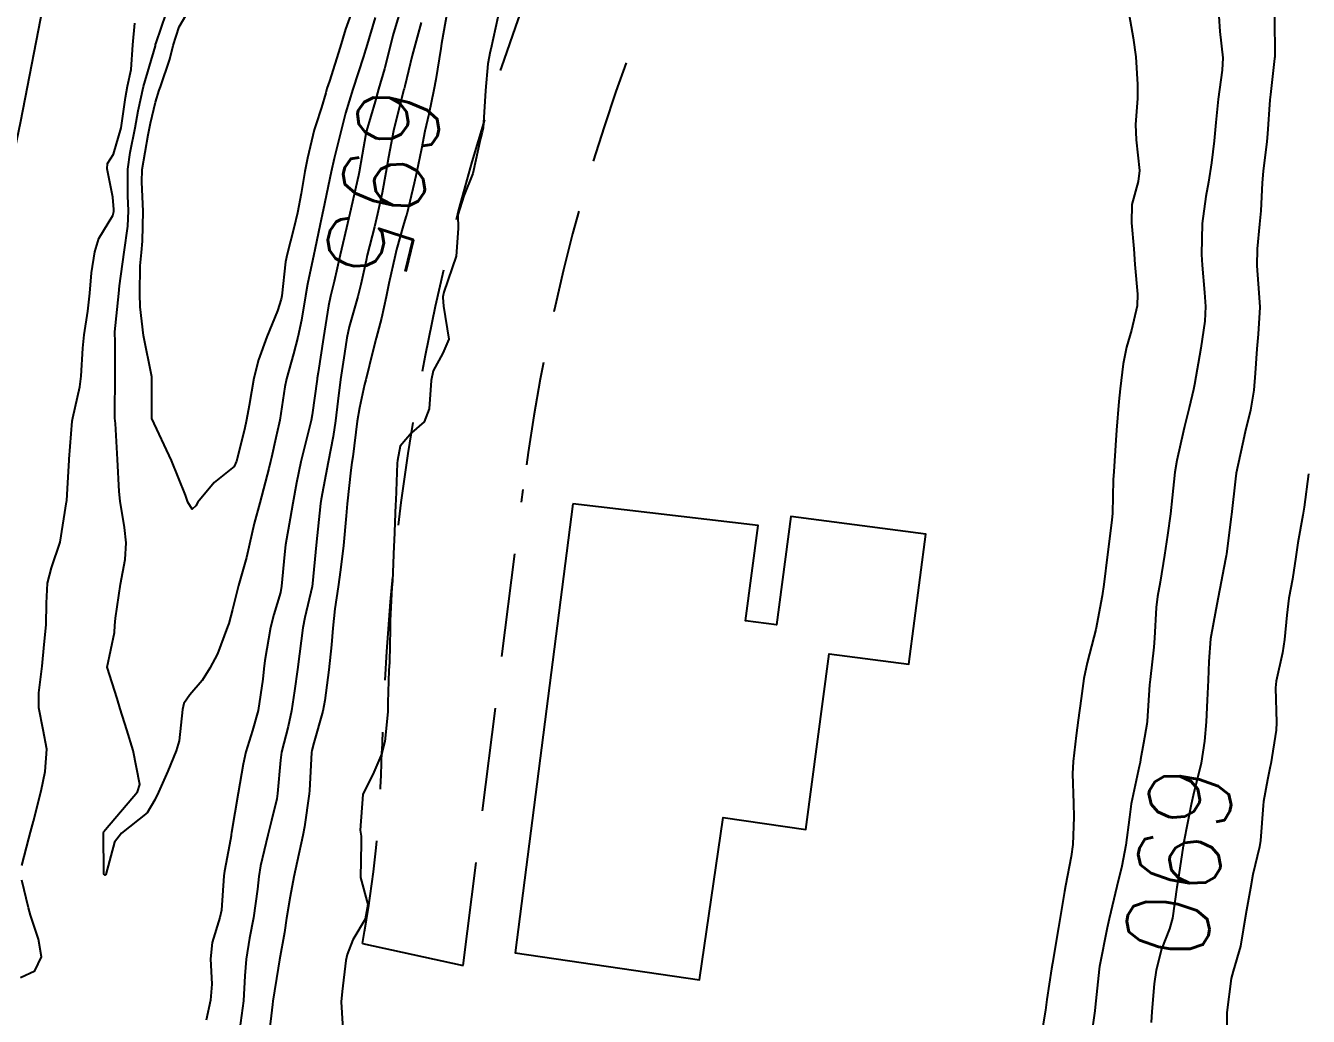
# Model space of a CAD drawing. Header units: metres. Extents: x 298520 to 308411, y 7433745 to 7450750.
# Drawn here: x 301165.3 to 301227.1, y 7443290.4 to 7443338.1 of the extents above; entities that cross this region are included whole.
import ezdxf
from ezdxf.enums import TextEntityAlignment as Align

# ---------------------------------------------------------------- set-up
doc = ezdxf.new("R2010")
doc.units = ezdxf.units.M
doc.header["$LTSCALE"] = 10
doc.linetypes.add('DASHED', pattern=[0.75, 0.5, -0.25])
for name, color, linetype in [('Cotas', 45, 'Continuous'), ('Curvas de Nivel 1m', 11, 'Continuous'), ('Curvas de Nivel 5m', 15, 'Continuous'), ('Edificações', 30, 'Continuous'), ('Linha Férrea', 251, 'TRACKS'), ('Vias Secundárias', 230, 'DASHED')]:
    doc.layers.add(name, color=color, linetype=linetype)
doc.styles.add('Style-STANDARD', font='STANDARD.shx')
doc.linetypes.add('TRACKS', pattern='A,0.15,[130,ltypeshp.shx,S=0.25,R=0,X=0,Y=0],0.15', length=0.3)

msp = doc.modelspace()

# ---------------------------------------------------------------- linework, layer by layer
at = {"layer": 'Curvas de Nivel 1m', "flags": 128}
for points, elevation in [([(301181.119, 7443339.068), (301180.728, 7443337.951), (301180.466, 7443337.077), (301179.946, 7443335.454), (301179.824, 7443335.086), (301179.767, 7443334.89), (301179.559, 7443334.185), (301179.293, 7443333.346), (301179.218, 7443333.093), (301178.885, 7443331.74), (301178.764, 7443331.098), (301178.581, 7443330.031), (301178.401, 7443329.101), (301178.237, 7443328.358), (301177.904, 7443327.106), (301177.836, 7443326.739), (301177.655, 7443325.108), (301177.625, 7443324.933), (301177.446, 7443324.375), (301176.931, 7443323.118), (301176.524, 7443322.016), (301176.302, 7443321.127), (301176.073, 7443319.813), (301175.953, 7443319.131), (301175.851, 7443318.658), (301175.473, 7443317.138), (301175.35, 7443316.876), (301174.386, 7443316.106), (301173.601, 7443315.157), (301173.503, 7443314.986), (301173.33, 7443314.822), (301173.124, 7443315.162), (301173.006, 7443315.493), (301172.332, 7443317.17), (301171.383, 7443319.18), (301171.384, 7443321.162), (301171.384, 7443321.18), (301171.381, 7443321.202), (301170.984, 7443323.187), (301170.823, 7443324.565), (301170.809, 7443325.19), (301170.822, 7443326.545), (301170.881, 7443327.189), (301170.941, 7443327.728), (301170.973, 7443329.188), (301170.906, 7443330.578), (301170.924, 7443331.189), (301171.21, 7443332.855), (301171.273, 7443333.184), (301171.316, 7443333.414), (301171.562, 7443334.438), (301171.739, 7443335.009), (301171.8, 7443335.178), (301172.25, 7443336.51), (301172.406, 7443337.172), (301172.706, 7443338.069), (301173.345, 7443339.163)], 698), ([(301183.425, 7443339.042), (301183.008, 7443337.64), (301182.852, 7443337.047), (301182.596, 7443336.037), (301182.317, 7443335.053), (301182.147, 7443334.471), (301181.732, 7443333.058), (301181.697, 7443332.903), (301181.531, 7443331.901), (301181.386, 7443331.062), (301181.354, 7443330.895), (301180.931, 7443329.069), (301180.656, 7443327.902), (301180.465, 7443327.075), (301180.178, 7443325.798), (301180.006, 7443325.082), (301179.908, 7443324.621), (301179.661, 7443323.086), (301179.406, 7443321.405), (301179.356, 7443321.138), (301179.35, 7443321.091), (301179.118, 7443319.36), (301179.067, 7443319.093), (301178.723, 7443317.736), (301178.571, 7443317.098), (301178.353, 7443316.089), (301178.175, 7443315.102), (301178.059, 7443314.37), (301177.837, 7443313.105), (301177.78, 7443312.631), (301177.643, 7443311.106), (301177.584, 7443310.803), (301177.269, 7443309.747), (301177.105, 7443309.112), (301176.836, 7443307.519), (301176.788, 7443307.117), (301176.736, 7443306.625), (301176.508, 7443305.121), (301176.233, 7443304.154), (301175.912, 7443303.129), (301175.782, 7443302.533), (301175.547, 7443301.134), (301175.232, 7443299.227), (301175.216, 7443299.139), (301175.202, 7443299.079), (301175.135, 7443298.633), (301174.886, 7443297.373), (301174.854, 7443297.143), (301174.743, 7443295.497), (301174.67, 7443295.144), (301174.295, 7443293.934), (301174.216, 7443293.149), (301174.273, 7443291.93), (301174.212, 7443291.148), (301173.997, 7443290.187)], 696), ([(301182.147, 7443338.522), (301181.719, 7443337.059), (301181.69, 7443336.961), (301181.589, 7443336.642), (301181.078, 7443335.067), (301180.726, 7443333.901), (301180.507, 7443333.076), (301180.175, 7443331.726), (301180.036, 7443331.082), (301179.641, 7443329.225), (301179.608, 7443329.088), (301179.59, 7443329), (301179.495, 7443328.554), (301179.247, 7443327.322), (301179.194, 7443327.093), (301178.884, 7443325.67), (301178.796, 7443325.097), (301178.605, 7443323.929), (301178.421, 7443323.1), (301178.216, 7443322.307), (301177.882, 7443321.105), (301177.797, 7443320.708), (301177.556, 7443319.108), (301177.528, 7443318.961), (301177.37, 7443318.251), (301177.158, 7443317.31), (301177.104, 7443317.114), (301177.018, 7443316.783), (301176.594, 7443315.121), (301176.323, 7443314.125), (301176.09, 7443313.128), (301175.942, 7443312.492), (301175.565, 7443311.136), (301175.271, 7443309.983), (301175.094, 7443309.313), (301175.036, 7443309.142), (301174.545, 7443307.845), (301174.186, 7443307.15), (301173.816, 7443306.565), (301173.22, 7443305.876), (301172.928, 7443305.451), (301172.863, 7443305.163), (301172.706, 7443303.657), (301172.564, 7443303.166), (301172.158, 7443302.19), (301171.706, 7443301.175), (301171.526, 7443300.81), (301171.153, 7443300.188), (301169.929, 7443299.198), (301169.578, 7443298.762), (301169.165, 7443297.209), (301169.113, 7443297.182), (301169.081, 7443297.21), (301169.075, 7443297.249), (301169.05, 7443299.211), (301169.072, 7443299.283), (301169.145, 7443299.378), (301170.7, 7443301.187), (301170.801, 7443301.553), (301170.492, 7443303.191), (301170.185, 7443304.178), (301169.852, 7443305.2), (301169.715, 7443305.7), (301169.233, 7443307.21), (301169.592, 7443308.871), (301169.609, 7443309.205), (301169.626, 7443309.564), (301169.867, 7443311.201), (301170.102, 7443312.397), (301170.154, 7443313.197), (301170.062, 7443313.94), (301169.858, 7443315.202), (301169.81, 7443315.675), (301169.733, 7443317.204), (301169.634, 7443318.951), (301169.608, 7443319.207), (301169.596, 7443319.418), (301169.617, 7443321.207), (301169.618, 7443323.019), (301169.598, 7443323.208), (301169.594, 7443323.367), (301169.787, 7443325.205), (301169.827, 7443325.575), (301170.046, 7443327.201), (301170.228, 7443328.463), (301170.263, 7443329.199), (301170.233, 7443329.922), (301170.227, 7443331.199), (301170.346, 7443332.013), (301170.584, 7443333.194), (301170.726, 7443334.022), (301170.977, 7443335.189), (301171.555, 7443337.143), (301171.562, 7443337.18), (301171.565, 7443337.209), (301171.595, 7443337.296), (301172.078, 7443338.713)], 697), ([(301185.619, 7443338.787), (301185.356, 7443337.263), (301185.316, 7443337.023), (301185.076, 7443335.527), (301184.983, 7443335.026), (301184.734, 7443333.85), (301184.551, 7443333.03), (301184.38, 7443332.186), (301184.139, 7443331.034), (301184.026, 7443330.527), (301183.672, 7443329.038), (301183.634, 7443328.906), (301183.494, 7443328.467), (301183.186, 7443327.335), (301183.114, 7443327.044), (301182.815, 7443325.691), (301182.685, 7443325.048), (301182.461, 7443324.026), (301182.198, 7443323.052), (301182.044, 7443322.426), (301181.699, 7443321.057), (301181.637, 7443320.821), (301181.389, 7443319.7), (301181.292, 7443319.061), (301181.079, 7443317.343), (301181.031, 7443317.065), (301180.975, 7443316.691), (301180.803, 7443315.068), (301180.754, 7443314.496), (301180.627, 7443313.07), (301180.479, 7443311.888), (301180.361, 7443311.074), (301180.207, 7443310.011), (301180.108, 7443309.077), (301180.045, 7443308.284), (301179.912, 7443307.08), (301179.728, 7443305.593), (301179.634, 7443305.084), (301179.198, 7443303.551), (301179.091, 7443303.194), (301179.075, 7443303.091), (301178.992, 7443301.265), (301178.975, 7443301.092), (301178.739, 7443299.502), (301178.661, 7443299.095), (301178.384, 7443297.837), (301178.229, 7443297.099), (301178.053, 7443296.151), (301177.881, 7443295.102), (301177.775, 7443294.414), (301177.543, 7443293.105), (301177.476, 7443292.696), (301177.225, 7443291.108), (301177.201, 7443290.948), (301177.026, 7443289.446)], 694), ([(301188.07, 7443338.532), (301187.73, 7443336.989), (301187.7, 7443336.881), (301187.586, 7443336.276), (301187.47, 7443334.992), (301187.353, 7443333.186), (301187.309, 7443332.994), (301187.222, 7443332.677), (301186.858, 7443331), (301186.427, 7443329.921), (301186.135, 7443329.011), (301186.16, 7443328.343), (301186.057, 7443327.011), (301185.455, 7443325.271), (301185.417, 7443325.056), (301185.415, 7443325.02), (301185.447, 7443324.606), (301185.711, 7443323.016), (301185.416, 7443322.332), (301184.954, 7443321.478), (301184.852, 7443321.026), (301184.76, 7443319.656), (301184.507, 7443319.029), (301183.909, 7443318.501), (301183.365, 7443317.86), (301183.226, 7443317.17), (301183.214, 7443317.041), (301183.144, 7443315.232), (301183.133, 7443315.042), (301183.065, 7443313.293), (301183.058, 7443313.043), (301182.981, 7443311.349), (301182.959, 7443311.043), (301182.879, 7443309.432), (301182.875, 7443309.044), (301182.843, 7443307.439), (301182.815, 7443307.044), (301182.757, 7443305.505), (301182.768, 7443305.044), (301182.619, 7443303.625), (301182.469, 7443303.047), (301182.086, 7443302.144), (301181.565, 7443301.064), (301181.431, 7443299.35), (301181.475, 7443299.065), (301181.479, 7443298.724), (301181.448, 7443297.065), (301181.801, 7443295.761), (301181.669, 7443295.061), (301181.083, 7443294.063), (301180.794, 7443293.354), (301180.739, 7443293.073), (301180.557, 7443291.568), (301180.52, 7443291.075), (301180.613, 7443289.488)], 693), ([(301218.498, 7443338.621), (301218.69, 7443337.531), (301218.829, 7443336.618), (301218.911, 7443335.285), (301218.896, 7443334.617), (301218.811, 7443333.361), (301218.84, 7443332.617), (301218.999, 7443331.144), (301218.941, 7443330.616), (301218.631, 7443329.494), (301218.612, 7443328.619), (301218.73, 7443327.371), (301218.781, 7443326.617), (301218.9, 7443325.174), (301218.88, 7443324.616), (301218.613, 7443323.44), (301218.375, 7443322.62), (301218.212, 7443321.825), (301218.074, 7443320.623), (301218.011, 7443320.01), (301217.892, 7443318.625), (301217.86, 7443318.141), (301217.755, 7443316.626), (301217.738, 7443316.237), (301217.7, 7443314.626), (301217.671, 7443314.283), (301217.465, 7443312.628), (301217.288, 7443311.192), (301217.204, 7443310.641), (301216.894, 7443309.017), (301216.805, 7443308.645), (301216.48, 7443307.412), (301216.322, 7443306.649), (301216.187, 7443305.686), (301216.048, 7443304.652), (301215.944, 7443303.91), (301215.8, 7443302.654), (301215.773, 7443302.058), (301215.811, 7443300.654), (301215.833, 7443299.977), (301215.791, 7443298.654), (301215.708, 7443298.08), (301215.428, 7443296.657), (301215.379, 7443296.388), (301215.093, 7443294.66), (301214.809, 7443292.929), (301214.765, 7443292.663), (301214.535, 7443291.181), (301214.462, 7443290.666), (301214.26, 7443289.438)], 692), ([(301222.828, 7443338.572), (301222.88, 7443337.845), (301223.017, 7443336.569), (301222.99, 7443335.972), (301222.79, 7443334.572), (301222.674, 7443333.455), (301222.593, 7443332.574), (301222.471, 7443331.515), (301222.334, 7443330.578), (301222.2, 7443329.892), (301222.019, 7443328.582), (301221.995, 7443327.099), (301222.019, 7443326.582), (301222.133, 7443325.253), (301222.185, 7443324.579), (301222.145, 7443323.877), (301221.955, 7443322.582), (301221.65, 7443320.831), (301221.601, 7443320.587), (301221.394, 7443319.71), (301221.168, 7443318.809), (301221.115, 7443318.593), (301220.8, 7443317.157), (301220.71, 7443316.596), (301220.574, 7443315.364), (301220.49, 7443314.598), (301220.353, 7443313.564), (301220.201, 7443312.601), (301219.99, 7443311.303), (301219.87, 7443310.604), (301219.799, 7443310.084), (301219.715, 7443308.605), (301219.689, 7443308.173), (301219.507, 7443306.607), (301219.479, 7443306.359), (301219.373, 7443304.608), (301219.358, 7443304.461), (301219.197, 7443303.545), (301219.047, 7443302.75), (301219.025, 7443302.612), (301218.988, 7443302.42), (301218.604, 7443300.618), (301218.513, 7443299.976), (301218.338, 7443298.622), (301218.145, 7443297.607), (301217.914, 7443296.628), (301217.539, 7443295.075), (301217.443, 7443294.635), (301217.074, 7443292.772), (301217.054, 7443292.659), (301217.051, 7443292.64), (301216.864, 7443290.823), (301216.841, 7443290.642), (301216.629, 7443289.042)], 691), ([(301165.119, 7443297.638), (301165.453, 7443298.941), (301165.529, 7443299.254), (301165.683, 7443299.786), (301166.053, 7443301.247), (301166.249, 7443302.172), (301166.326, 7443303.243), (301166.143, 7443304.187), (301165.934, 7443305.249), (301165.944, 7443305.973), (301166.095, 7443307.247), (301166.201, 7443308.294), (301166.284, 7443309.245), (301166.311, 7443310.283), (301166.351, 7443311.244), (301166.551, 7443311.984), (301166.958, 7443313.235), (301167.277, 7443315.176), (301167.286, 7443315.231), (301167.342, 7443316.093), (301167.401, 7443317.181), (301167.404, 7443317.229), (301167.549, 7443319.059), (301167.578, 7443319.228), (301167.911, 7443320.712), (301167.976, 7443321.224), (301168.066, 7443322.581), (301168.126, 7443323.223), (301168.303, 7443324.363), (301168.399, 7443325.221), (301168.477, 7443326.206), (301168.636, 7443327.218), (301168.835, 7443327.864), (301169.499, 7443328.978), (301169.549, 7443329.163), (301169.553, 7443329.209), (301169.55, 7443329.256), (301169.509, 7443329.848), (301169.233, 7443331.213), (301169.254, 7443331.485), (301169.53, 7443331.922), (301169.9, 7443333.205), (301170.108, 7443334.659), (301170.214, 7443335.2), (301170.389, 7443336.005), (301170.467, 7443337.197), (301170.564, 7443338.241)], 696), ([(301227.142, 7443316.522), (301226.942, 7443314.919), (301226.875, 7443314.525), (301226.638, 7443313.201), (301226.537, 7443312.528), (301226.37, 7443311.451), (301226.207, 7443310.531), (301226.095, 7443309.712), (301225.988, 7443308.533), (301225.888, 7443307.899), (301225.59, 7443306.536), (301225.559, 7443306.207), (301225.599, 7443304.536), (301225.581, 7443304.163), (301225.331, 7443302.539), (301225.306, 7443302.415), (301225.175, 7443301.776), (301224.978, 7443300.728), (301224.958, 7443300.542), (301224.832, 7443298.857), (301224.781, 7443298.544), (301224.461, 7443297.208), (301224.35, 7443296.548), (301224.163, 7443295.489), (301224.005, 7443294.551), (301223.875, 7443293.758), (301223.517, 7443292.555), (301223.421, 7443292.195), (301223.215, 7443290.558), (301223.207, 7443290.393), (301223.185, 7443288.558)], 689), ([(301165.058, 7443292.25), (301165.747, 7443292.565), (301166.072, 7443293.245), (301165.926, 7443294.092), (301165.537, 7443295.253), (301165.439, 7443295.597), (301165.11, 7443296.93)], 696)]:
    msp.add_lwpolyline(points, dxfattribs=dict(at, elevation=elevation))
at = {"layer": 'Curvas de Nivel 5m', "flags": 128}
for points, elevation in [([(301225.51, 7443338.541), (301225.518, 7443336.616), (301225.514, 7443336.541), (301225.315, 7443334.803), (301225.29, 7443334.543), (301225.178, 7443332.915), (301225.146, 7443332.544), (301224.958, 7443331.116), (301224.906, 7443330.546), (301224.846, 7443329.203), (301224.79, 7443328.547), (301224.671, 7443327.358), (301224.652, 7443326.548), (301224.757, 7443325.25), (301224.801, 7443324.547), (301224.724, 7443323.257), (301224.655, 7443322.548), (301224.582, 7443321.377), (301224.515, 7443320.549), (301224.351, 7443319.593), (301224.101, 7443318.553), (301223.971, 7443317.957), (301223.668, 7443316.557), (301223.621, 7443316.287), (301223.43, 7443314.559), (301223.42, 7443314.471), (301223.32, 7443313.681), (301223.196, 7443312.67), (301223.176, 7443312.562), (301223.146, 7443312.407), (301222.793, 7443310.567), (301222.676, 7443309.968), (301222.425, 7443308.573), (301222.339, 7443307.481), (301222.318, 7443306.574), (301222.268, 7443305.619), (301222.209, 7443304.575), (301222.138, 7443303.637), (301221.973, 7443302.578), (301221.595, 7443301.012), (301221.491, 7443300.585), (301221.145, 7443298.781), (301221.117, 7443298.616), (301221.111, 7443298.59), (301220.84, 7443296.869), (301220.803, 7443296.593), (301220.594, 7443295.099), (301220.444, 7443294.596), (301220.063, 7443293.615), (301219.805, 7443292.603), (301219.712, 7443291.948), (301219.592, 7443290.605), (301219.558, 7443290.084)], 690), ([(301184.375, 7443338.268), (301184.033, 7443337.036), (301183.94, 7443336.686), (301183.575, 7443335.202), (301183.543, 7443335.071), (301183.536, 7443335.04), (301183.138, 7443333.455), (301183.041, 7443333.045), (301182.799, 7443331.779), (301182.673, 7443331.048), (301182.491, 7443330.072), (301182.272, 7443329.052), (301182.119, 7443328.428), (301181.772, 7443327.057), (301181.717, 7443326.811), (301181.459, 7443325.64), (301181.314, 7443325.062), (301180.899, 7443323.6), (301180.792, 7443323.069), (301180.672, 7443322.328), (301180.48, 7443321.074), (301180.347, 7443320.03), (301180.233, 7443319.077), (301180.123, 7443318.328), (301179.89, 7443317.082), (301179.554, 7443315.306), (301179.523, 7443315.087), (301179.313, 7443313.09), (301179.135, 7443311.241), (301179.111, 7443311.092), (301178.76, 7443309.603), (301178.659, 7443309.096), (301178.502, 7443307.84), (301178.407, 7443307.098), (301178.264, 7443306.058), (301178.124, 7443305.101), (301177.956, 7443304.351), (301177.638, 7443303.106), (301177.58, 7443302.713), (301177.445, 7443301.107), (301177.408, 7443300.86), (301177.15, 7443299.817), (301176.971, 7443299.113), (301176.616, 7443297.622), (301176.545, 7443297.119), (301176.484, 7443296.497), (301176.281, 7443295.122), (301176.101, 7443294.143), (301175.93, 7443293.127), (301175.868, 7443292.32), (301175.803, 7443291.129), (301175.612, 7443289.714)], 695)]:
    msp.add_lwpolyline(points, dxfattribs=dict(at, elevation=elevation))
at = {"layer": 'Edificações'}
msp.add_lwpolyline([(301191.682, 7443315.077), (301188.899, 7443293.439), (301197.781, 7443292.138), (301198.926, 7443299.957), (301202.919, 7443299.372), (301204.032, 7443307.846), (301207.88, 7443307.34), (301208.704, 7443313.612), (301202.187, 7443314.468), (301201.501, 7443309.242), (301200.008, 7443309.438), (301200.611, 7443314.033)], close=True, dxfattribs=at)
at = {"layer": 'Linha Férrea', "flags": 128}
msp.add_lwpolyline([(300390.138, 7445663.286), (300388.273, 7445642.587), (300386.702, 7445627.36), (300384.024, 7445601.103), (300380.705, 7445566.184), (300378.297, 7445539.758), (300376.765, 7445527.063), (300375.637, 7445515.991), (300374.016, 7445498.124), (300371.921, 7445476.07), (300370.867, 7445464.717), (300367.05, 7445423.378), (300366.151, 7445410.092), (300364.456, 7445389.564), (300363.356, 7445368.873), (300361.411, 7445330.058), (300361.37, 7445309.909), (300361.956, 7445290.446), (300362.489, 7445283.285), (300363.196, 7445273.278), (300363.774, 7445267.175), (300364.541, 7445259.854), (300365.757, 7445249.669), (300366.863, 7445242.832), (300368.084, 7445236.051, 0.005149), (300369.852, 7445226.786, 0.005718), (300370.927, 7445221.752), (300372.786, 7445212.976), (300373.781, 7445208.605), (300378.071, 7445189.255), (300381.54, 7445175.422), (300383.821, 7445166.983), (300388.177, 7445152.269), (300392.62, 7445138.515), (300395.697, 7445129.291), (300398.949, 7445120.737), (300403.321, 7445109.86), (300408.622, 7445096.955), (300412.967, 7445087.049), (300416.9, 7445078.65), (300424.261, 7445063.163), (300426.442, 7445058.74), (300429.811, 7445052.008), (300433.474, 7445045.054), (300438.025, 7445036.97), (300443.964, 7445026.337), (300451.877, 7445013.502), (300463.377, 7444995.42), (300483.49, 7444965.252), (300499.728, 7444939.408), (300503.345, 7444933.672), (300509.142, 7444924.38), (300512.961, 7444918.022), (300518.286, 7444908.982), (300528.299, 7444889.97, -0.023407), (300540.427, 7444864.067), (300550.262, 7444840.33, -0.039243), (300570.773, 7444777.241), (300572.358, 7444771.008), (300576.221, 7444755.17), (300577.488, 7444749.736), (300583.766, 7444715.108), (300585.896, 7444701.144), (300587.83, 7444686.233), (300589.161, 7444673.008), (300590.54, 7444657.746), (300591.521, 7444638.25), (300592.353, 7444601.187), (300592.689, 7444589.316), (300592.956, 7444577.901), (300593.794, 7444557.292), (300596.531, 7444523.517), (300597.22, 7444513.713), (300599.692, 7444494.294), (300601.087, 7444483.901), (300603.953, 7444468.335), (300608.16, 7444446.981), (300614.274, 7444421.256), (300619.101, 7444406.308), (300628.307, 7444379.621), (300640.644, 7444346.078), (300647.105, 7444331.542), (300659.993, 7444305.217), (300680.042, 7444268.657), (300686, 7444259.946), (300693.153, 7444249.428), (300698.099, 7444242.353), (300702.714, 7444236.129), (300710.474, 7444225.638), (300720.904, 7444212.821), (300726.111, 7444206.417), (300736.271, 7444194.678), (300741.644, 7444188.725), (300747.554, 7444182.182), (300756.16, 7444173.468), (300765.566, 7444164.257), (300789.533, 7444142.248), (300797.636, 7444135.349), (300814.361, 7444121.448), (300829.569, 7444109.496), (300847.172, 7444095.642), (300860.237, 7444085.502), (300875.814, 7444073.454), (300887.627, 7444063.926), (300902.177, 7444052.118), (300910.849, 7444045.268), (300919.246, 7444038.444), (300930.491, 7444029.453), (300940.519, 7444021.366), (300959.031, 7444006.524), (300967.117, 7444000.123), (300992.604, 7443980.766), (301008.105, 7443968.778), (301017.689, 7443961.414), (301027.955, 7443953.3), (301035.346, 7443946.69), (301044.565, 7443938.305), (301049.995, 7443933.256), (301056.168, 7443926.919), (301062.82, 7443920.1), (301069.616, 7443912.788), (301072.591, 7443909.571), (301078.11, 7443903.232), (301085.691, 7443893.884), (301092.219, 7443885.856), (301102.629, 7443872.213), (301109.299, 7443863.194), (301115.618, 7443854.24), (301119.663, 7443848.425), (301126.174, 7443838.618), (301134.279, 7443825.946), (301139.06, 7443817.901), (301147.655, 7443803.047), (301153.774, 7443791.347), (301163.721, 7443770.989), (301172.319, 7443750.713), (301173.014, 7443749.072), (301175.193, 7443743.051), (301178.06, 7443735.227, -0.013113), (301181.782, 7443724.182, 0.006961), (301185.055, 7443714.061, -0.02185), (301187.463, 7443705.778, 0.009367), (301189.429, 7443698.327, -0.011026), (301192.107, 7443688.042, -0.010749), (301193.431, 7443681.862), (301195.242, 7443673.124), (301196.848, 7443665.341, -0.017341), (301198.502, 7443655.633, -0.002404), (301198.816, 7443653.214), (301199.742, 7443646.873), (301200.49, 7443641.984), (301201.379, 7443633.382), (301202.4, 7443624.157), (301203.573, 7443607.689), (301204.134, 7443595.881), (301204.412, 7443584.69), (301204.419, 7443571.805), (301203.755, 7443555.788), (301203.295, 7443544.851), (301202.72, 7443536.545), (301201.957, 7443528.009), (301200.8, 7443517.51), (301199.306, 7443507.417, -0.002796), (301197.294, 7443494.324, -0.002765), (301195.784, 7443485.174), (301193.354, 7443471.997), (301189.033, 7443446.948), (301185.026, 7443429.323), (301183.448, 7443420.43), (301179.58, 7443403.262), (301176.302, 7443387.183), (301174.512, 7443379.085), (301172.721, 7443370.927), (301171.22, 7443363.766), (301169.45, 7443355.32), (301167.054, 7443343.894), (301165.057, 7443333.497), (301163.797, 7443327.469), (301162.097, 7443317.394), (301160.999, 7443311.102), (301160.544, 7443307.938, 0.00872), (301159.071, 7443298.714, 0.011025), (301157.814, 7443288.178, 0.003327), (301156.489, 7443273.516, 0.014016), (301155.891, 7443262.727), (301155.69, 7443255.375), (301155.735, 7443249.619), (301155.689, 7443248.229), (301155.565, 7443237.914), (301156.067, 7443225.129), (301156.814, 7443212.975), (301157.727, 7443203.385), (301159.013, 7443193.365), (301160.984, 7443179.581), (301165.411, 7443158.878, 0.021046), (301168.604, 7443146.517, -0.008153), (301171.029, 7443138.04, 0.024783), (301177.229, 7443118.803), (301181.778, 7443106.699), (301187.296, 7443093.239), (301191.924, 7443083.104), (301195.719, 7443075.36), (301200.618, 7443065.468), (301205.079, 7443056.938), (301209.98, 7443047.995), (301214.776, 7443040.202), (301218.392, 7443034.667, -0.013428), (301222.602, 7443027.828, 0.044384), (301225.541, 7443023.655), (301235.036, 7443010.4), (301244.914, 7442997.799), (301254.24, 7442986.576), (301264.539, 7442975.476), (301270.858, 7442968.771), (301281.102, 7442958.334), (301293.801, 7442946.487), (301301.054, 7442939.926), (301310.555, 7442931.611), (301316.915, 7442925.85), (301331.976, 7442913.196), (301344.028, 7442903.03), (301355.945, 7442893.119), (301370.444, 7442881.2), (301382.876, 7442870.936), (301394.482, 7442860.952), (301410.14, 7442848.053), (301424.737, 7442835.715), (301434.187, 7442827.875), (301451.03, 7442813.917), (301472.216, 7442796.411), (301493.728, 7442778.119), (301508.638, 7442766.497), (301530.095, 7442748.912), (301545.197, 7442736.132), (301557.154, 7442726.112), (301573.074, 7442712.546), (301600.32, 7442690.328), (301616.06, 7442676.856), (301626.898, 7442667.653), (301635.865, 7442659.561), (301644.72, 7442651.625), (301650.672, 7442645.857), (301658.362, 7442638.39), (301667.416, 7442629.171), (301677.318, 7442618.212), (301684.208, 7442610.331), (301685.559, 7442608.461), (301692.227, 7442599.947), (301697.482, 7442593.686), (301703.245, 7442585.579), (301711.963, 7442572.995), (301716.867, 7442565.205), (301722.791, 7442554.651), (301727.971, 7442544.999), (301731.882, 7442537.582), (301735.879, 7442529.499, -0.007359), (301738.319, 7442524.378, -0.01023), (301742.497, 7442514.75), (301747.097, 7442503.504), (301750.663, 7442493.898), (301756.217, 7442477.378), (301760.577, 7442462.537, -0.018582), (301762.374, 7442455.456, 0.018559), (301763.713, 7442450.179, -0.032128), (301766.18, 7442439.218, 0.00807), (301768.86, 7442423.908, -0.026744), (301771.378, 7442405.502), (301772.288, 7442397.725), (301772.796, 7442394.337), (301773.443, 7442387.076), (301774.375, 7442375.736), (301775.395, 7442362.312), (301776.313, 7442348.412), (301778.671, 7442310.701), (301780.03, 7442290.943), (301780.836, 7442277.925), (301783.337, 7442249.214), (301783.72, 7442245.35), (301784.542, 7442239.459), (301785.643, 7442232.157, 0.002711), (301787.276, 7442221.703, 0.007075), (301789.189, 7442210.856, 0.007646), (301791.464, 7442199.861), (301793.373, 7442191.92), (301797.12, 7442178.155), (301800.102, 7442169.407, 0.009953), (301804.065, 7442158.499, -0.007621), (301807.359, 7442149.561, 0.022254), (301808.555, 7442146.587, -0.012351), (301809.491, 7442144.386, 0.032852), (301812.16, 7442138.762, -0.032294), (301813.045, 7442136.904), (301815.308, 7442131.84), (301815.993, 7442130.266), (301816.396, 7442129.196), (301819.556, 7442122.197), (301823.001, 7442115.494), (301830.584, 7442101.084), (301839.152, 7442085.664), (301843.496, 7442078.542), (301850.196, 7442067.554), (301858.693, 7442054.045), (301863.245, 7442047.588), (301867.173, 7442041.032), (301873.978, 7442030.324), (301883.717, 7442015.655), (301887.904, 7442008.992), (301891.38, 7442002.823), (301900.356, 7441988.728), (301907.318, 7441977.485), (301910.059, 7441973.421), (301914.277, 7441965.724), (301921.034, 7441954.575), (301924.537, 7441948.214), (301930.657, 7441937.174), (301934.957, 7441928.167), (301937.994, 7441921.882), (301947.13, 7441903.133), (301952.174, 7441892.061, -0.023638), (301956.957, 7441880.092, 0.025224), (301957.871, 7441877.825), (301959.8, 7441872.55, 0.006059), (301962.172, 7441866.298, -0.017887), (301964.384, 7441860.024), (301966.57, 7441854.123), (301970.479, 7441842.459), (301974.027, 7441831.897), (301975.747, 7441826.72), (301981.13, 7441810.704), (301983.836, 7441803.064), (301987.767, 7441790.303), (301994.569, 7441769.887), (301997.64, 7441761.364), (302001.324, 7441749.6), (302003.54, 7441742.399), (302008.624, 7441727.325), (302013.405, 7441713.393), (302021.033, 7441691.69), (302025.675, 7441680.444, 0.004558), (302036.175, 7441655.645, 0.015031), (302044.196, 7441638.594, -0.016219), (302046.093, 7441634.537), (302051.241, 7441624.381), (302058.506, 7441610.843), (302068.014, 7441594.737), (302072.244, 7441588.119, 0.003902), (302076.369, 7441581.772, 0.015009), (302081.064, 7441575.115, 0.005181), (302084.767, 7441570.291, -0.019038), (302087.165, 7441566.98, 0.020513), (302092.349, 7441559.869, 0.013181), (302101.292, 7441549.191, 0.015621), (302106.076, 7441544.106, -0.021065), (302109.748, 7441540.116), (302119.18, 7441530.403), (302127.461, 7441522.282, 0.027914), (302140.203, 7441511.111, 0.003217), (302152.97, 7441501.252, 0.010084), (302159.81, 7441496.255, 0.016172), (302187.278, 7441478.319, 0.012828), (302197.932, 7441472.213, 0.001147), (302209.593, 7441465.955, 0.024075), (302225.338, 7441458.502, 0.000758), (302237.209, 7441453.589, 0.02258), (302249.888, 7441449.022, -0.007144), (302260.202, 7441445.662, 0.026273), (302271.365, 7441442.493, -0.017883), (302275.798, 7441441.314, 0.024864), (302289.194, 7441437.952, 0.00374), (302314.611, 7441433.097), (302324.52, 7441431.585), (302350.97, 7441427.35), (302403.932, 7441419.889), (302450.892, 7441412.882), (302483.661, 7441407.686, -0.004506), (302494.443, 7441405.877, -0.012154), (302520.857, 7441400.534, -0.003738), (302540.978, 7441395.794, -0.038997), (302569.59, 7441386.414, -0.006183), (302604.635, 7441371.302, -0.023344), (302613.012, 7441367.087, 0.031556), (302616.049, 7441365.621), (302623.497, 7441361.581, 0.007396), (302626.721, 7441359.892, -0.011149), (302636.553, 7441354.651, -0.027477), (302643.547, 7441350.197, 0.020494), (302648.952, 7441346.647, -0.020985), (302658.468, 7441340.386, 0.001079), (302670.254, 7441331.94, -0.02025), (302681.249, 7441323.405, 0.015093), (302684.623, 7441320.728, -0.031227), (302694.524, 7441312.343, 0.007381), (302708.64, 7441299.183, -0.023713), (302718.351, 7441289.518, -0.006315), (302726.135, 7441280.78, 0.002995), (302732.608, 7441273.417, -0.009623), (302740.225, 7441264.516, -0.003497), (302746.152, 7441257.21, -0.02588), (302748.848, 7441253.456, 0.023508), (302751.725, 7441249.411), (302757.745, 7441240.911), (302763.999, 7441231.604), (302768.759, 7441224.332), (302776.387, 7441211.102), (302789.215, 7441186.977), (302789.398, 7441186.413), (302792.141, 7441180.315), (302793.519, 7441176.943), (302796.813, 7441169.678), (302798.73, 7441165.162), (302804.376, 7441151.724), (302810.073, 7441137.488), (302815.561, 7441123.937), (302819.287, 7441114.571), (302826.033, 7441097.709), (302835.334, 7441074.478), (302843.374, 7441054.189), (302850.455, 7441037.129), (302855.088, 7441026.21), (302862.479, 7441010.365), (302866.737, 7441001.347), (302873.579, 7440988.496), (302880.607, 7440975.393), (302888.417, 7440963.717), (302929.35, 7440908.296), (302936.421, 7440900.148), (302946.186, 7440890.114), (302958.976, 7440877.956), (302968.822, 7440869.595), (302974.145, 7440865.094), (302983.013, 7440858.609), (302986.532, 7440855.585), (302993.7, 7440850.586), (303005.311, 7440842.499), (303015.548, 7440836.106), (303042.516, 7440821.164), (303065.465, 7440810.025), (303077.903, 7440803.843), (303083.771, 7440800.936), (303100.45, 7440793.633), (303125.453, 7440782.944), (303190.996, 7440755.217), (303204.437, 7440749.568), (303224.036, 7440741.254), (303234.524, 7440736.691), (303246.956, 7440731.098), (303260.782, 7440724.189), (303270.203, 7440719.421), (303279.499, 7440714.371), (303293.739, 7440706.031, -0.021016), (303306.872, 7440697.579, 0.020679), (303309.837, 7440695.668, -0.035501), (303319.385, 7440689.106, 0.005105), (303327.313, 7440682.916, -0.008707), (303335.824, 7440676.172), (303350.291, 7440663.761), (303360.373, 7440654.438), (303368.259, 7440646.439), (303380.735, 7440632.925, -0.033063), (303399.658, 7440609.494, -0.002416), (303409.659, 7440595.137), (303430.522, 7440563.676), (303455.833, 7440523.89), (303473.505, 7440496.315, 0.019531), (303482.755, 7440483.053, -0.008367), (303490.714, 7440472.167, 0.008632), (303498.464, 7440461.579), (303504.46, 7440453.69), (303511.436, 7440445.064), (303516.734, 7440438.601), (303522.889, 7440431.556), (303533.869, 7440419.12), (303543.437, 7440409.135), (303554.993, 7440397.935), (303563.098, 7440390.603), (303569.28, 7440385.246), (303579.415, 7440377.018), (303587.726, 7440370.668), (303596.89, 7440363.935, 0.026852), (303606.773, 7440357.46, -0.020172), (303615.086, 7440352.172), (303624.896, 7440346.091), (303631.109, 7440342.401), (303640.301, 7440337.173), (303655.546, 7440328.908), (303669.757, 7440321.51), (303684.283, 7440313.905), (303697.365, 7440307.198), (303710.432, 7440300.686), (303726.149, 7440292.555), (303738.792, 7440285.632), (303753.96, 7440277.14), (303766.631, 7440269.592, -0.013582), (303778.228, 7440262.249, -0.001169), (303786.751, 7440256.494, 0.001876), (303796.931, 7440249.64), (303809.979, 7440240.216), (303831.512, 7440223.657), (303855.499, 7440203.134), (303884.46, 7440175.626), (303906.937, 7440152.642), (303924.059, 7440134.638), (303945.342, 7440112.856), (303963.845, 7440093.338), (303983.237, 7440073.189), (304003.821, 7440052.923), (304023.721, 7440035.3), (304046.577, 7440017.093), (304064.381, 7440004.904), (304083.581, 7439992.882), (304105.865, 7439980.727), (304124.384, 7439972.077), (304146.087, 7439962.652), (304179.407, 7439950.109), (304212.715, 7439938.65), (304240.716, 7439928.713), (304271.441, 7439918.26), (304292.98, 7439910.389), (304318.983, 7439899.435), (304341.084, 7439888.545), (304358.523, 7439878.475), (304379.111, 7439864.562), (304395.358, 7439852.093), (304410.846, 7439839.12), (304429.354, 7439821.374), (304445.345, 7439804.309), (304458.188, 7439788.955), (304470.844, 7439772.137), (304484.958, 7439751.718), (304491.87, 7439740.994), (304507.245, 7439716.378), (304528.665, 7439682.526), (304547.921, 7439651.44), (304562.775, 7439628.036), (304576.332, 7439606.449), (304595.509, 7439575.863), (304614.25, 7439546.414), (304635.238, 7439513.083), (304651.906, 7439486.654), (304667.711, 7439462.3), (304688.433, 7439429.68), (304704.679, 7439403.782), (304723.401, 7439375.012), (304744.275, 7439342.026), (304763.254, 7439312.222), (304782.333, 7439281.376), (304793.667, 7439262.406), (304802.258, 7439248.498), (304811.361, 7439232.941), (304824.241, 7439208.492), (304835.668, 7439183.57), (304845.632, 7439159.697), (304853.274, 7439138.143), (304857.912, 7439122.419), (304865.295, 7439098.454), (304870.192, 7439076.122), (304873.115, 7439060.988), (304877.751, 7439035.31), (304879.212, 7439022.418), (304880.932, 7439006.51), (304881.79, 7438985.928), (304882.479, 7438962.553), (304882.652, 7438939.075), (304882.566, 7438907.475), (304882.052, 7438878.369), (304881.793, 7438852.669), (304881.45, 7438817.581), (304881.277, 7438806.994), (304881.298, 7438781.452), (304882.263, 7438758.259), (304883.481, 7438741.466), (304886.389, 7438721.187), (304889.538, 7438701.68), (304892.779, 7438687.682), (304899.676, 7438661.767), (304905.55, 7438644.847), (304911.097, 7438630.759), (304918.162, 7438613.839), (304924.983, 7438599.932), (304935.976, 7438575.737), (304952.415, 7438541.329), (304964.003, 7438518.492), (304976.268, 7438494.056), (304984.107, 7438479.723), (304990.577, 7438468.669), (305001.66, 7438452.622), (305018.782, 7438425.459), (305033.689, 7438404.499), (305047.065, 7438386.512), (305064.273, 7438364.872), (305081.397, 7438342.132), (305081.705, 7438341.713), (305086.806, 7438335.639), (305097.004, 7438322.14), (305103.523, 7438312.971), (305109.34, 7438304.48), (305112.242, 7438299.881), (305119.736, 7438287.795), (305126.722, 7438274.587), (305136.609, 7438255.144), (305146.577, 7438231.464), (305156.539, 7438202.161), (305163.61, 7438174.992)], format="xyb", dxfattribs=at)
at = {"layer": 'Vias Secundárias'}
for points in [[(301465.55, 7442973.319, 0), (301478.59, 7442967.28, -0.011668)], [(301208.018, 7443401.633, 0.017759), (301204.47, 7443384.422, -0.049189), (301202.873, 7443378.563, 0.017143), (301195.256, 7443356.331, -0.017705), (301189.869, 7443340.665, 0.086277), (301182.48, 7443303.16, -0.03933), (301181.54, 7443293.881), (301186.391, 7443292.83), (301189.281, 7443315.768, -0.075907), (301197.095, 7443343.267, 0.055322), (301205.19, 7443367.874, 0.012562), (301208.937, 7443388.211, -0.047965)]]:
    msp.add_lwpolyline(points, format="xyb", dxfattribs=at)

# ---------------------------------------------------------------- texts
at = {"layer": 'Cotas', "style": 'Style-STANDARD'}
for s, rotation, p in [('695', 256.81462, (301182.564, 7443330.531, 695)), ('690', 260.1755, (301220.912, 7443297.836, 690))]:
    msp.add_text(s, height=4, rotation=rotation, dxfattribs=at).set_placement(p, align=Align.MIDDLE_CENTER)

doc.saveas('drawing.dxf')
